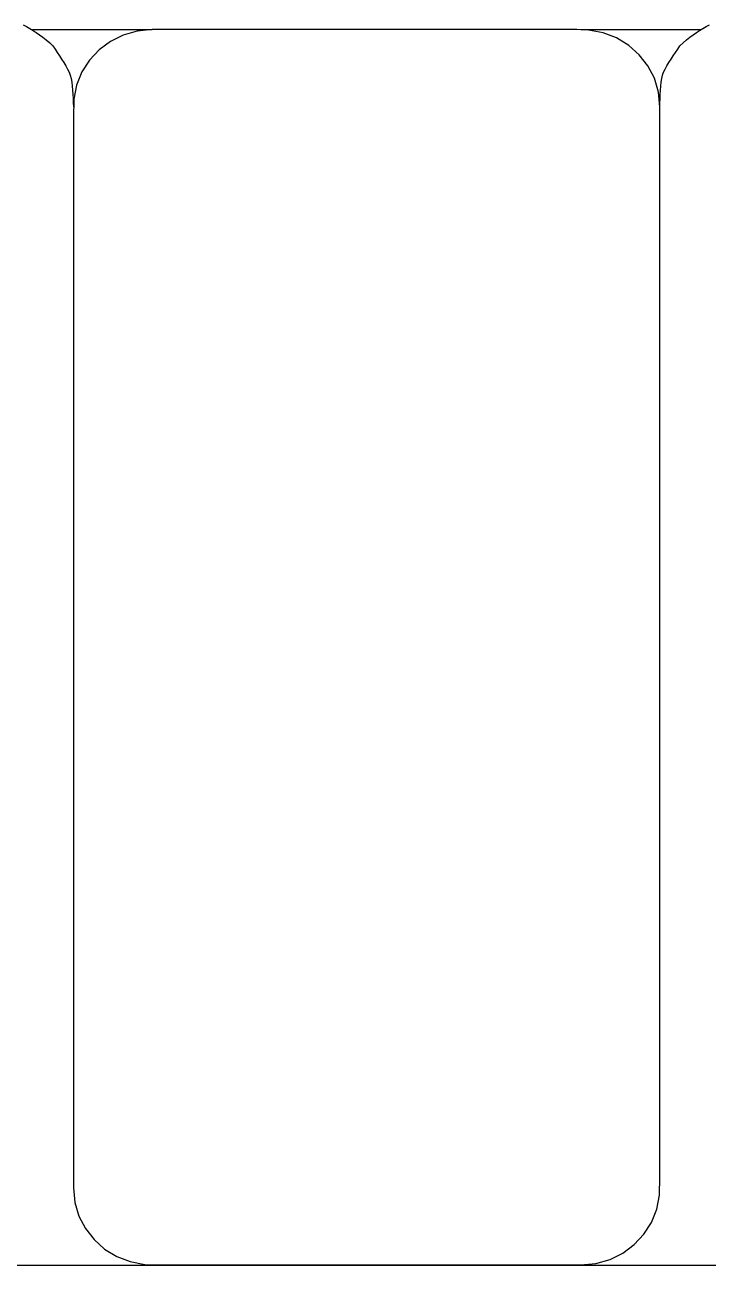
# Model space of a CAD drawing. Extents: x 1 to 47.7, y 0.2 to 35.
# Drawn here: x 41.941 to 42.2006, y 10.971 to 11.4417 of the extents above; entities that cross this region are included whole.
import ezdxf

# ---------------------------------------------------------------- set-up
doc = ezdxf.new("R2010")
doc.units = 0
doc.header["$MEASUREMENT"] = 0
for name, color, linetype in [('5_1___24__TARGET_LEDS___12', 7, 'CONTINUOUS'), ('6_2___8__INDEPENDENT_INPUT', 7, 'CONTINUOUS'), ('6_3___8__OPTOISO_INDEPENDE', 7, 'CONTINUOUS'), ('6_4___24__OPTOISO_INDEPEND', 7, 'CONTINUOUS'), ('6_5___8__INDEPENDENT_INPUT', 7, 'CONTINUOUS'), ('6_6___8__INDEPENDENT_INPUT', 7, 'CONTINUOUS'), ('6_7___8__OPTOISO_INDEPENDE', 7, 'CONTINUOUS'), ('6_8___8__OPTOISO_INDEPENDE', 7, 'CONTINUOUS')]:
    doc.layers.add(name, color=color, linetype=linetype)

msp = doc.modelspace()

# ---------------------------------------------------------------- linework, layer by layer
at = {"layer": '5_1___24__TARGET_LEDS___12'}
for points in [[(41.94045, 11.44173), (41.94169, 11.44107), (41.94292, 11.44036), (41.94415, 11.4396), (41.94538, 11.43879), (41.94662, 11.43793), (41.94788, 11.437), (41.94917, 11.43601), (41.95048, 11.43494), (41.9517, 11.43379), (41.9525, 11.43254), (41.95332, 11.43128), (41.95417, 11.43001), (41.955, 11.42874), (41.95581, 11.42747), (41.95657, 11.42621), (41.95726, 11.42495), (41.95785, 11.4237), (41.95827, 11.42256), (41.95858, 11.42134), (41.95884, 11.41996), (41.95904, 11.41848), (41.9592, 11.41692), (41.95932, 11.41532), (41.9594, 11.41372), (41.95944, 11.41215), (41.95946, 11.41065)], [(41.94391, 11.43989), (41.98946, 11.43989)], [(42.15231, 11.43989), (42.19786, 11.43989)], [(42.1823, 11.41065), (42.18231, 11.41215), (42.18233, 11.41372), (42.18238, 11.41532), (42.18246, 11.41692), (42.18258, 11.41848), (42.18275, 11.41996), (42.18298, 11.42134), (42.18327, 11.42256), (42.18369, 11.4237), (42.18429, 11.42495), (42.18498, 11.42621), (42.18573, 11.42747), (42.18654, 11.42874), (42.18738, 11.43001), (42.18822, 11.43128), (42.18905, 11.43254), (42.18984, 11.43379), (42.19107, 11.43494), (42.19238, 11.43601), (42.19366, 11.437), (42.19492, 11.43793), (42.19616, 11.43879), (42.19739, 11.4396), (42.19862, 11.44036), (42.19985, 11.44107), (42.20109, 11.44173)], [(41.27577, 10.97097), (41.40918, 10.97097), (41.53902, 10.97097), (41.66485, 10.97097), (41.78623, 10.97097), (41.90271, 10.97097), (42.01385, 10.97097), (42.1192, 10.97097), (42.2183, 10.97097), (42.31073, 10.97097), (42.39603, 10.97097), (42.43587, 10.97097), (42.47376, 10.97097), (42.50965, 10.97097), (42.54348, 10.97097), (42.57519, 10.97097), (42.60473, 10.97097)]]:
    msp.add_lwpolyline(points, dxfattribs=at)
msp.add_lwpolyline([(42.1823, 11.41065), (42.18176, 11.41621), (42.18021, 11.42142), (42.17774, 11.42618), (42.17445, 11.43038), (42.17046, 11.43394), (42.16585, 11.43676), (42.16073, 11.43873), (42.1552, 11.43976), (42.15069, 11.43989), (42.13889, 11.43989), (42.11834, 11.43989), (42.09222, 11.43989), (42.06371, 11.43989), (42.036, 11.43989), (42.01226, 11.43989), (41.99569, 11.43989), (41.98946, 11.43989), (41.98376, 11.43937), (41.97842, 11.43785), (41.97354, 11.43545), (41.96923, 11.43225), (41.96557, 11.42835), (41.96268, 11.42386), (41.96065, 11.41887), (41.95959, 11.41347), (41.95946, 11.40656), (41.95946, 11.37683), (41.95946, 11.32506), (41.95946, 11.25926), (41.95946, 11.18744), (41.95946, 11.11763), (41.95946, 11.05784), (41.95946, 11.01609), (41.95946, 11.00039), (41.96, 10.99482), (41.96155, 10.98962), (41.96402, 10.98486), (41.96731, 10.98066), (41.97131, 10.9771), (41.97592, 10.97428), (41.98104, 10.97231), (41.98657, 10.97128), (41.99108, 10.97114), (42.00288, 10.97114), (42.02343, 10.97114), (42.04956, 10.97114), (42.07806, 10.97114), (42.10577, 10.97114), (42.12951, 10.97114), (42.14608, 10.97114), (42.15231, 10.97114), (42.15801, 10.97167), (42.16335, 10.97319), (42.16823, 10.97559), (42.17254, 10.97879), (42.17619, 10.98269), (42.17908, 10.98718), (42.1811, 10.99217), (42.18217, 10.99757), (42.1823, 11.00448), (42.1823, 11.03421), (42.1823, 11.08598), (42.1823, 11.15178), (42.1823, 11.2236), (42.1823, 11.29341), (42.1823, 11.3532), (42.1823, 11.39495)], close=True, dxfattribs=at)
at = {"layer": '6_2___8__INDEPENDENT_INPUT'}
for points in [[(41.94045, 11.44173), (41.94169, 11.44107), (41.94292, 11.44036), (41.94415, 11.4396), (41.94538, 11.43879), (41.94662, 11.43793), (41.94788, 11.437), (41.94917, 11.43601), (41.95048, 11.43494), (41.9517, 11.43379), (41.9525, 11.43254), (41.95332, 11.43128), (41.95417, 11.43001), (41.955, 11.42874), (41.95581, 11.42747), (41.95657, 11.42621), (41.95726, 11.42495), (41.95785, 11.4237), (41.95827, 11.42256), (41.95858, 11.42134), (41.95884, 11.41996), (41.95904, 11.41848), (41.9592, 11.41692), (41.95932, 11.41532), (41.9594, 11.41372), (41.95944, 11.41215), (41.95946, 11.41065)], [(41.94391, 11.43989), (41.98946, 11.43989)], [(42.15231, 11.43989), (42.19786, 11.43989)], [(42.1823, 11.41065), (42.18231, 11.41215), (42.18233, 11.41372), (42.18238, 11.41532), (42.18246, 11.41692), (42.18258, 11.41848), (42.18275, 11.41996), (42.18298, 11.42134), (42.18327, 11.42256), (42.18369, 11.4237), (42.18429, 11.42495), (42.18498, 11.42621), (42.18573, 11.42747), (42.18654, 11.42874), (42.18738, 11.43001), (42.18822, 11.43128), (42.18905, 11.43254), (42.18984, 11.43379), (42.19107, 11.43494), (42.19238, 11.43601), (42.19366, 11.437), (42.19492, 11.43793), (42.19616, 11.43879), (42.19739, 11.4396), (42.19862, 11.44036), (42.19985, 11.44107), (42.20109, 11.44173)], [(41.27577, 10.97097), (41.40918, 10.97097), (41.53902, 10.97097), (41.66485, 10.97097), (41.78623, 10.97097), (41.90271, 10.97097), (42.01385, 10.97097), (42.1192, 10.97097), (42.2183, 10.97097), (42.31073, 10.97097), (42.39603, 10.97097), (42.43587, 10.97097), (42.47376, 10.97097), (42.50965, 10.97097), (42.54348, 10.97097), (42.57519, 10.97097), (42.60473, 10.97097)]]:
    msp.add_lwpolyline(points, dxfattribs=at)
msp.add_lwpolyline([(42.1823, 11.41065), (42.18176, 11.41621), (42.18021, 11.42142), (42.17774, 11.42618), (42.17445, 11.43038), (42.17046, 11.43394), (42.16585, 11.43676), (42.16073, 11.43873), (42.1552, 11.43976), (42.15069, 11.43989), (42.13889, 11.43989), (42.11834, 11.43989), (42.09222, 11.43989), (42.06371, 11.43989), (42.036, 11.43989), (42.01226, 11.43989), (41.99569, 11.43989), (41.98946, 11.43989), (41.98376, 11.43937), (41.97842, 11.43785), (41.97354, 11.43545), (41.96923, 11.43225), (41.96557, 11.42835), (41.96268, 11.42386), (41.96065, 11.41887), (41.95959, 11.41347), (41.95946, 11.40656), (41.95946, 11.37683), (41.95946, 11.32506), (41.95946, 11.25926), (41.95946, 11.18744), (41.95946, 11.11763), (41.95946, 11.05784), (41.95946, 11.01609), (41.95946, 11.00039), (41.96, 10.99482), (41.96155, 10.98962), (41.96402, 10.98486), (41.96731, 10.98066), (41.97131, 10.9771), (41.97592, 10.97428), (41.98104, 10.97231), (41.98657, 10.97128), (41.99108, 10.97114), (42.00288, 10.97114), (42.02343, 10.97114), (42.04956, 10.97114), (42.07806, 10.97114), (42.10577, 10.97114), (42.12951, 10.97114), (42.14608, 10.97114), (42.15231, 10.97114), (42.15801, 10.97167), (42.16335, 10.97319), (42.16823, 10.97559), (42.17254, 10.97879), (42.17619, 10.98269), (42.17908, 10.98718), (42.1811, 10.99217), (42.18217, 10.99757), (42.1823, 11.00448), (42.1823, 11.03421), (42.1823, 11.08598), (42.1823, 11.15178), (42.1823, 11.2236), (42.1823, 11.29341), (42.1823, 11.3532), (42.1823, 11.39495)], close=True, dxfattribs=at)
at = {"layer": '6_3___8__OPTOISO_INDEPENDE'}
for points in [[(41.94045, 11.44173), (41.94169, 11.44107), (41.94292, 11.44036), (41.94415, 11.4396), (41.94538, 11.43879), (41.94662, 11.43793), (41.94788, 11.437), (41.94917, 11.43601), (41.95048, 11.43494), (41.9517, 11.43379), (41.9525, 11.43254), (41.95332, 11.43128), (41.95417, 11.43001), (41.955, 11.42874), (41.95581, 11.42747), (41.95657, 11.42621), (41.95726, 11.42495), (41.95785, 11.4237), (41.95827, 11.42256), (41.95858, 11.42134), (41.95884, 11.41996), (41.95904, 11.41848), (41.9592, 11.41692), (41.95932, 11.41532), (41.9594, 11.41372), (41.95944, 11.41215), (41.95946, 11.41065)], [(41.94391, 11.43989), (41.98946, 11.43989)], [(42.15231, 11.43989), (42.19786, 11.43989)], [(42.1823, 11.41065), (42.18231, 11.41215), (42.18233, 11.41372), (42.18238, 11.41532), (42.18246, 11.41692), (42.18258, 11.41848), (42.18275, 11.41996), (42.18298, 11.42134), (42.18327, 11.42256), (42.18369, 11.4237), (42.18429, 11.42495), (42.18498, 11.42621), (42.18573, 11.42747), (42.18654, 11.42874), (42.18738, 11.43001), (42.18822, 11.43128), (42.18905, 11.43254), (42.18984, 11.43379), (42.19107, 11.43494), (42.19238, 11.43601), (42.19366, 11.437), (42.19492, 11.43793), (42.19616, 11.43879), (42.19739, 11.4396), (42.19862, 11.44036), (42.19985, 11.44107), (42.20109, 11.44173)], [(41.27577, 10.97097), (41.40918, 10.97097), (41.53902, 10.97097), (41.66485, 10.97097), (41.78623, 10.97097), (41.90271, 10.97097), (42.01385, 10.97097), (42.1192, 10.97097), (42.2183, 10.97097), (42.31073, 10.97097), (42.39603, 10.97097), (42.43587, 10.97097), (42.47376, 10.97097), (42.50965, 10.97097), (42.54348, 10.97097), (42.57519, 10.97097), (42.60473, 10.97097)]]:
    msp.add_lwpolyline(points, dxfattribs=at)
msp.add_lwpolyline([(42.1823, 11.41065), (42.18176, 11.41621), (42.18021, 11.42142), (42.17774, 11.42618), (42.17445, 11.43038), (42.17046, 11.43394), (42.16585, 11.43676), (42.16073, 11.43873), (42.1552, 11.43976), (42.15069, 11.43989), (42.13889, 11.43989), (42.11834, 11.43989), (42.09222, 11.43989), (42.06371, 11.43989), (42.036, 11.43989), (42.01226, 11.43989), (41.99569, 11.43989), (41.98946, 11.43989), (41.98376, 11.43937), (41.97842, 11.43785), (41.97354, 11.43545), (41.96923, 11.43225), (41.96557, 11.42835), (41.96268, 11.42386), (41.96065, 11.41887), (41.95959, 11.41347), (41.95946, 11.40656), (41.95946, 11.37683), (41.95946, 11.32506), (41.95946, 11.25926), (41.95946, 11.18744), (41.95946, 11.11763), (41.95946, 11.05784), (41.95946, 11.01609), (41.95946, 11.00039), (41.96, 10.99482), (41.96155, 10.98962), (41.96402, 10.98486), (41.96731, 10.98066), (41.97131, 10.9771), (41.97592, 10.97428), (41.98104, 10.97231), (41.98657, 10.97128), (41.99108, 10.97114), (42.00288, 10.97114), (42.02343, 10.97114), (42.04956, 10.97114), (42.07806, 10.97114), (42.10577, 10.97114), (42.12951, 10.97114), (42.14608, 10.97114), (42.15231, 10.97114), (42.15801, 10.97167), (42.16335, 10.97319), (42.16823, 10.97559), (42.17254, 10.97879), (42.17619, 10.98269), (42.17908, 10.98718), (42.1811, 10.99217), (42.18217, 10.99757), (42.1823, 11.00448), (42.1823, 11.03421), (42.1823, 11.08598), (42.1823, 11.15178), (42.1823, 11.2236), (42.1823, 11.29341), (42.1823, 11.3532), (42.1823, 11.39495)], close=True, dxfattribs=at)
at = {"layer": '6_4___24__OPTOISO_INDEPEND'}
for points in [[(41.94045, 11.44173), (41.94169, 11.44107), (41.94292, 11.44036), (41.94415, 11.4396), (41.94538, 11.43879), (41.94662, 11.43793), (41.94788, 11.437), (41.94917, 11.43601), (41.95048, 11.43494), (41.9517, 11.43379), (41.9525, 11.43254), (41.95332, 11.43128), (41.95417, 11.43001), (41.955, 11.42874), (41.95581, 11.42747), (41.95657, 11.42621), (41.95726, 11.42495), (41.95785, 11.4237), (41.95827, 11.42256), (41.95858, 11.42134), (41.95884, 11.41996), (41.95904, 11.41848), (41.9592, 11.41692), (41.95932, 11.41532), (41.9594, 11.41372), (41.95944, 11.41215), (41.95946, 11.41065)], [(41.94391, 11.43989), (41.98946, 11.43989)], [(42.15231, 11.43989), (42.19786, 11.43989)], [(42.1823, 11.41065), (42.18231, 11.41215), (42.18233, 11.41372), (42.18238, 11.41532), (42.18246, 11.41692), (42.18258, 11.41848), (42.18275, 11.41996), (42.18298, 11.42134), (42.18327, 11.42256), (42.18369, 11.4237), (42.18429, 11.42495), (42.18498, 11.42621), (42.18573, 11.42747), (42.18654, 11.42874), (42.18738, 11.43001), (42.18822, 11.43128), (42.18905, 11.43254), (42.18984, 11.43379), (42.19107, 11.43494), (42.19238, 11.43601), (42.19366, 11.437), (42.19492, 11.43793), (42.19616, 11.43879), (42.19739, 11.4396), (42.19862, 11.44036), (42.19985, 11.44107), (42.20109, 11.44173)], [(41.27577, 10.97097), (41.40918, 10.97097), (41.53902, 10.97097), (41.66485, 10.97097), (41.78623, 10.97097), (41.90271, 10.97097), (42.01385, 10.97097), (42.1192, 10.97097), (42.2183, 10.97097), (42.31073, 10.97097), (42.39603, 10.97097), (42.43587, 10.97097), (42.47376, 10.97097), (42.50965, 10.97097), (42.54348, 10.97097), (42.57519, 10.97097), (42.60473, 10.97097)]]:
    msp.add_lwpolyline(points, dxfattribs=at)
msp.add_lwpolyline([(42.1823, 11.41065), (42.18176, 11.41621), (42.18021, 11.42142), (42.17774, 11.42618), (42.17445, 11.43038), (42.17046, 11.43394), (42.16585, 11.43676), (42.16073, 11.43873), (42.1552, 11.43976), (42.15069, 11.43989), (42.13889, 11.43989), (42.11834, 11.43989), (42.09222, 11.43989), (42.06371, 11.43989), (42.036, 11.43989), (42.01226, 11.43989), (41.99569, 11.43989), (41.98946, 11.43989), (41.98376, 11.43937), (41.97842, 11.43785), (41.97354, 11.43545), (41.96923, 11.43225), (41.96557, 11.42835), (41.96268, 11.42386), (41.96065, 11.41887), (41.95959, 11.41347), (41.95946, 11.40656), (41.95946, 11.37683), (41.95946, 11.32506), (41.95946, 11.25926), (41.95946, 11.18744), (41.95946, 11.11763), (41.95946, 11.05784), (41.95946, 11.01609), (41.95946, 11.00039), (41.96, 10.99482), (41.96155, 10.98962), (41.96402, 10.98486), (41.96731, 10.98066), (41.97131, 10.9771), (41.97592, 10.97428), (41.98104, 10.97231), (41.98657, 10.97128), (41.99108, 10.97114), (42.00288, 10.97114), (42.02343, 10.97114), (42.04956, 10.97114), (42.07806, 10.97114), (42.10577, 10.97114), (42.12951, 10.97114), (42.14608, 10.97114), (42.15231, 10.97114), (42.15801, 10.97167), (42.16335, 10.97319), (42.16823, 10.97559), (42.17254, 10.97879), (42.17619, 10.98269), (42.17908, 10.98718), (42.1811, 10.99217), (42.18217, 10.99757), (42.1823, 11.00448), (42.1823, 11.03421), (42.1823, 11.08598), (42.1823, 11.15178), (42.1823, 11.2236), (42.1823, 11.29341), (42.1823, 11.3532), (42.1823, 11.39495)], close=True, dxfattribs=at)
at = {"layer": '6_5___8__INDEPENDENT_INPUT'}
for points in [[(41.94045, 11.44173), (41.94169, 11.44107), (41.94292, 11.44036), (41.94415, 11.4396), (41.94538, 11.43879), (41.94662, 11.43793), (41.94788, 11.437), (41.94917, 11.43601), (41.95048, 11.43494), (41.9517, 11.43379), (41.9525, 11.43254), (41.95332, 11.43128), (41.95417, 11.43001), (41.955, 11.42874), (41.95581, 11.42747), (41.95657, 11.42621), (41.95726, 11.42495), (41.95785, 11.4237), (41.95827, 11.42256), (41.95858, 11.42134), (41.95884, 11.41996), (41.95904, 11.41848), (41.9592, 11.41692), (41.95932, 11.41532), (41.9594, 11.41372), (41.95944, 11.41215), (41.95946, 11.41065)], [(41.94391, 11.43989), (41.98946, 11.43989)], [(42.15231, 11.43989), (42.19786, 11.43989)], [(42.1823, 11.41065), (42.18231, 11.41215), (42.18233, 11.41372), (42.18238, 11.41532), (42.18246, 11.41692), (42.18258, 11.41848), (42.18275, 11.41996), (42.18298, 11.42134), (42.18327, 11.42256), (42.18369, 11.4237), (42.18429, 11.42495), (42.18498, 11.42621), (42.18573, 11.42747), (42.18654, 11.42874), (42.18738, 11.43001), (42.18822, 11.43128), (42.18905, 11.43254), (42.18984, 11.43379), (42.19107, 11.43494), (42.19238, 11.43601), (42.19366, 11.437), (42.19492, 11.43793), (42.19616, 11.43879), (42.19739, 11.4396), (42.19862, 11.44036), (42.19985, 11.44107), (42.20109, 11.44173)], [(41.27577, 10.97097), (41.40918, 10.97097), (41.53902, 10.97097), (41.66485, 10.97097), (41.78623, 10.97097), (41.90271, 10.97097), (42.01385, 10.97097), (42.1192, 10.97097), (42.2183, 10.97097), (42.31073, 10.97097), (42.39603, 10.97097), (42.43587, 10.97097), (42.47376, 10.97097), (42.50965, 10.97097), (42.54348, 10.97097), (42.57519, 10.97097), (42.60473, 10.97097)]]:
    msp.add_lwpolyline(points, dxfattribs=at)
msp.add_lwpolyline([(42.1823, 11.41065), (42.18176, 11.41621), (42.18021, 11.42142), (42.17774, 11.42618), (42.17445, 11.43038), (42.17046, 11.43394), (42.16585, 11.43676), (42.16073, 11.43873), (42.1552, 11.43976), (42.15069, 11.43989), (42.13889, 11.43989), (42.11834, 11.43989), (42.09222, 11.43989), (42.06371, 11.43989), (42.036, 11.43989), (42.01226, 11.43989), (41.99569, 11.43989), (41.98946, 11.43989), (41.98376, 11.43937), (41.97842, 11.43785), (41.97354, 11.43545), (41.96923, 11.43225), (41.96557, 11.42835), (41.96268, 11.42386), (41.96065, 11.41887), (41.95959, 11.41347), (41.95946, 11.40656), (41.95946, 11.37683), (41.95946, 11.32506), (41.95946, 11.25926), (41.95946, 11.18744), (41.95946, 11.11763), (41.95946, 11.05784), (41.95946, 11.01609), (41.95946, 11.00039), (41.96, 10.99482), (41.96155, 10.98962), (41.96402, 10.98486), (41.96731, 10.98066), (41.97131, 10.9771), (41.97592, 10.97428), (41.98104, 10.97231), (41.98657, 10.97128), (41.99108, 10.97114), (42.00288, 10.97114), (42.02343, 10.97114), (42.04956, 10.97114), (42.07806, 10.97114), (42.10577, 10.97114), (42.12951, 10.97114), (42.14608, 10.97114), (42.15231, 10.97114), (42.15801, 10.97167), (42.16335, 10.97319), (42.16823, 10.97559), (42.17254, 10.97879), (42.17619, 10.98269), (42.17908, 10.98718), (42.1811, 10.99217), (42.18217, 10.99757), (42.1823, 11.00448), (42.1823, 11.03421), (42.1823, 11.08598), (42.1823, 11.15178), (42.1823, 11.2236), (42.1823, 11.29341), (42.1823, 11.3532), (42.1823, 11.39495)], close=True, dxfattribs=at)
at = {"layer": '6_6___8__INDEPENDENT_INPUT'}
for points in [[(41.94045, 11.44173), (41.94169, 11.44107), (41.94292, 11.44036), (41.94415, 11.4396), (41.94538, 11.43879), (41.94662, 11.43793), (41.94788, 11.437), (41.94917, 11.43601), (41.95048, 11.43494), (41.9517, 11.43379), (41.9525, 11.43254), (41.95332, 11.43128), (41.95417, 11.43001), (41.955, 11.42874), (41.95581, 11.42747), (41.95657, 11.42621), (41.95726, 11.42495), (41.95785, 11.4237), (41.95827, 11.42256), (41.95858, 11.42134), (41.95884, 11.41996), (41.95904, 11.41848), (41.9592, 11.41692), (41.95932, 11.41532), (41.9594, 11.41372), (41.95944, 11.41215), (41.95946, 11.41065)], [(41.94391, 11.43989), (41.98946, 11.43989)], [(42.15231, 11.43989), (42.19786, 11.43989)], [(42.1823, 11.41065), (42.18231, 11.41215), (42.18233, 11.41372), (42.18238, 11.41532), (42.18246, 11.41692), (42.18258, 11.41848), (42.18275, 11.41996), (42.18298, 11.42134), (42.18327, 11.42256), (42.18369, 11.4237), (42.18429, 11.42495), (42.18498, 11.42621), (42.18573, 11.42747), (42.18654, 11.42874), (42.18738, 11.43001), (42.18822, 11.43128), (42.18905, 11.43254), (42.18984, 11.43379), (42.19107, 11.43494), (42.19238, 11.43601), (42.19366, 11.437), (42.19492, 11.43793), (42.19616, 11.43879), (42.19739, 11.4396), (42.19862, 11.44036), (42.19985, 11.44107), (42.20109, 11.44173)], [(41.27577, 10.97097), (41.40918, 10.97097), (41.53902, 10.97097), (41.66485, 10.97097), (41.78623, 10.97097), (41.90271, 10.97097), (42.01385, 10.97097), (42.1192, 10.97097), (42.2183, 10.97097), (42.31073, 10.97097), (42.39603, 10.97097), (42.43587, 10.97097), (42.47376, 10.97097), (42.50965, 10.97097), (42.54348, 10.97097), (42.57519, 10.97097), (42.60473, 10.97097)]]:
    msp.add_lwpolyline(points, dxfattribs=at)
msp.add_lwpolyline([(42.1823, 11.41065), (42.18176, 11.41621), (42.18021, 11.42142), (42.17774, 11.42618), (42.17445, 11.43038), (42.17046, 11.43394), (42.16585, 11.43676), (42.16073, 11.43873), (42.1552, 11.43976), (42.15069, 11.43989), (42.13889, 11.43989), (42.11834, 11.43989), (42.09222, 11.43989), (42.06371, 11.43989), (42.036, 11.43989), (42.01226, 11.43989), (41.99569, 11.43989), (41.98946, 11.43989), (41.98376, 11.43937), (41.97842, 11.43785), (41.97354, 11.43545), (41.96923, 11.43225), (41.96557, 11.42835), (41.96268, 11.42386), (41.96065, 11.41887), (41.95959, 11.41347), (41.95946, 11.40656), (41.95946, 11.37683), (41.95946, 11.32506), (41.95946, 11.25926), (41.95946, 11.18744), (41.95946, 11.11763), (41.95946, 11.05784), (41.95946, 11.01609), (41.95946, 11.00039), (41.96, 10.99482), (41.96155, 10.98962), (41.96402, 10.98486), (41.96731, 10.98066), (41.97131, 10.9771), (41.97592, 10.97428), (41.98104, 10.97231), (41.98657, 10.97128), (41.99108, 10.97114), (42.00288, 10.97114), (42.02343, 10.97114), (42.04956, 10.97114), (42.07806, 10.97114), (42.10577, 10.97114), (42.12951, 10.97114), (42.14608, 10.97114), (42.15231, 10.97114), (42.15801, 10.97167), (42.16335, 10.97319), (42.16823, 10.97559), (42.17254, 10.97879), (42.17619, 10.98269), (42.17908, 10.98718), (42.1811, 10.99217), (42.18217, 10.99757), (42.1823, 11.00448), (42.1823, 11.03421), (42.1823, 11.08598), (42.1823, 11.15178), (42.1823, 11.2236), (42.1823, 11.29341), (42.1823, 11.3532), (42.1823, 11.39495)], close=True, dxfattribs=at)
at = {"layer": '6_7___8__OPTOISO_INDEPENDE'}
for points in [[(41.94045, 11.44173), (41.94169, 11.44107), (41.94292, 11.44036), (41.94415, 11.4396), (41.94538, 11.43879), (41.94662, 11.43793), (41.94788, 11.437), (41.94917, 11.43601), (41.95048, 11.43494), (41.9517, 11.43379), (41.9525, 11.43254), (41.95332, 11.43128), (41.95417, 11.43001), (41.955, 11.42874), (41.95581, 11.42747), (41.95657, 11.42621), (41.95726, 11.42495), (41.95785, 11.4237), (41.95827, 11.42256), (41.95858, 11.42134), (41.95884, 11.41996), (41.95904, 11.41848), (41.9592, 11.41692), (41.95932, 11.41532), (41.9594, 11.41372), (41.95944, 11.41215), (41.95946, 11.41065)], [(41.94391, 11.43989), (41.98946, 11.43989)], [(42.15231, 11.43989), (42.19786, 11.43989)], [(42.1823, 11.41065), (42.18231, 11.41215), (42.18233, 11.41372), (42.18238, 11.41532), (42.18246, 11.41692), (42.18258, 11.41848), (42.18275, 11.41996), (42.18298, 11.42134), (42.18327, 11.42256), (42.18369, 11.4237), (42.18429, 11.42495), (42.18498, 11.42621), (42.18573, 11.42747), (42.18654, 11.42874), (42.18738, 11.43001), (42.18822, 11.43128), (42.18905, 11.43254), (42.18984, 11.43379), (42.19107, 11.43494), (42.19238, 11.43601), (42.19366, 11.437), (42.19492, 11.43793), (42.19616, 11.43879), (42.19739, 11.4396), (42.19862, 11.44036), (42.19985, 11.44107), (42.20109, 11.44173)], [(41.27577, 10.97097), (41.40918, 10.97097), (41.53902, 10.97097), (41.66485, 10.97097), (41.78623, 10.97097), (41.90271, 10.97097), (42.01385, 10.97097), (42.1192, 10.97097), (42.2183, 10.97097), (42.31073, 10.97097), (42.39603, 10.97097), (42.43587, 10.97097), (42.47376, 10.97097), (42.50965, 10.97097), (42.54348, 10.97097), (42.57519, 10.97097), (42.60473, 10.97097)]]:
    msp.add_lwpolyline(points, dxfattribs=at)
msp.add_lwpolyline([(42.1823, 11.41065), (42.18176, 11.41621), (42.18021, 11.42142), (42.17774, 11.42618), (42.17445, 11.43038), (42.17046, 11.43394), (42.16585, 11.43676), (42.16073, 11.43873), (42.1552, 11.43976), (42.15069, 11.43989), (42.13889, 11.43989), (42.11834, 11.43989), (42.09222, 11.43989), (42.06371, 11.43989), (42.036, 11.43989), (42.01226, 11.43989), (41.99569, 11.43989), (41.98946, 11.43989), (41.98376, 11.43937), (41.97842, 11.43785), (41.97354, 11.43545), (41.96923, 11.43225), (41.96557, 11.42835), (41.96268, 11.42386), (41.96065, 11.41887), (41.95959, 11.41347), (41.95946, 11.40656), (41.95946, 11.37683), (41.95946, 11.32506), (41.95946, 11.25926), (41.95946, 11.18744), (41.95946, 11.11763), (41.95946, 11.05784), (41.95946, 11.01609), (41.95946, 11.00039), (41.96, 10.99482), (41.96155, 10.98962), (41.96402, 10.98486), (41.96731, 10.98066), (41.97131, 10.9771), (41.97592, 10.97428), (41.98104, 10.97231), (41.98657, 10.97128), (41.99108, 10.97114), (42.00288, 10.97114), (42.02343, 10.97114), (42.04956, 10.97114), (42.07806, 10.97114), (42.10577, 10.97114), (42.12951, 10.97114), (42.14608, 10.97114), (42.15231, 10.97114), (42.15801, 10.97167), (42.16335, 10.97319), (42.16823, 10.97559), (42.17254, 10.97879), (42.17619, 10.98269), (42.17908, 10.98718), (42.1811, 10.99217), (42.18217, 10.99757), (42.1823, 11.00448), (42.1823, 11.03421), (42.1823, 11.08598), (42.1823, 11.15178), (42.1823, 11.2236), (42.1823, 11.29341), (42.1823, 11.3532), (42.1823, 11.39495)], close=True, dxfattribs=at)
at = {"layer": '6_8___8__OPTOISO_INDEPENDE'}
for points in [[(41.94045, 11.44173), (41.94169, 11.44107), (41.94292, 11.44036), (41.94415, 11.4396), (41.94538, 11.43879), (41.94662, 11.43793), (41.94788, 11.437), (41.94917, 11.43601), (41.95048, 11.43494), (41.9517, 11.43379), (41.9525, 11.43254), (41.95332, 11.43128), (41.95417, 11.43001), (41.955, 11.42874), (41.95581, 11.42747), (41.95657, 11.42621), (41.95726, 11.42495), (41.95785, 11.4237), (41.95827, 11.42256), (41.95858, 11.42134), (41.95884, 11.41996), (41.95904, 11.41848), (41.9592, 11.41692), (41.95932, 11.41532), (41.9594, 11.41372), (41.95944, 11.41215), (41.95946, 11.41065)], [(41.94391, 11.43989), (41.98946, 11.43989)], [(42.15231, 11.43989), (42.19786, 11.43989)], [(42.1823, 11.41065), (42.18231, 11.41215), (42.18233, 11.41372), (42.18238, 11.41532), (42.18246, 11.41692), (42.18258, 11.41848), (42.18275, 11.41996), (42.18298, 11.42134), (42.18327, 11.42256), (42.18369, 11.4237), (42.18429, 11.42495), (42.18498, 11.42621), (42.18573, 11.42747), (42.18654, 11.42874), (42.18738, 11.43001), (42.18822, 11.43128), (42.18905, 11.43254), (42.18984, 11.43379), (42.19107, 11.43494), (42.19238, 11.43601), (42.19366, 11.437), (42.19492, 11.43793), (42.19616, 11.43879), (42.19739, 11.4396), (42.19862, 11.44036), (42.19985, 11.44107), (42.20109, 11.44173)], [(41.27577, 10.97097), (41.40918, 10.97097), (41.53902, 10.97097), (41.66485, 10.97097), (41.78623, 10.97097), (41.90271, 10.97097), (42.01385, 10.97097), (42.1192, 10.97097), (42.2183, 10.97097), (42.31073, 10.97097), (42.39603, 10.97097), (42.43587, 10.97097), (42.47376, 10.97097), (42.50965, 10.97097), (42.54348, 10.97097), (42.57519, 10.97097), (42.60473, 10.97097)]]:
    msp.add_lwpolyline(points, dxfattribs=at)
msp.add_lwpolyline([(42.1823, 11.41065), (42.18176, 11.41621), (42.18021, 11.42142), (42.17774, 11.42618), (42.17445, 11.43038), (42.17046, 11.43394), (42.16585, 11.43676), (42.16073, 11.43873), (42.1552, 11.43976), (42.15069, 11.43989), (42.13889, 11.43989), (42.11834, 11.43989), (42.09222, 11.43989), (42.06371, 11.43989), (42.036, 11.43989), (42.01226, 11.43989), (41.99569, 11.43989), (41.98946, 11.43989), (41.98376, 11.43937), (41.97842, 11.43785), (41.97354, 11.43545), (41.96923, 11.43225), (41.96557, 11.42835), (41.96268, 11.42386), (41.96065, 11.41887), (41.95959, 11.41347), (41.95946, 11.40656), (41.95946, 11.37683), (41.95946, 11.32506), (41.95946, 11.25926), (41.95946, 11.18744), (41.95946, 11.11763), (41.95946, 11.05784), (41.95946, 11.01609), (41.95946, 11.00039), (41.96, 10.99482), (41.96155, 10.98962), (41.96402, 10.98486), (41.96731, 10.98066), (41.97131, 10.9771), (41.97592, 10.97428), (41.98104, 10.97231), (41.98657, 10.97128), (41.99108, 10.97114), (42.00288, 10.97114), (42.02343, 10.97114), (42.04956, 10.97114), (42.07806, 10.97114), (42.10577, 10.97114), (42.12951, 10.97114), (42.14608, 10.97114), (42.15231, 10.97114), (42.15801, 10.97167), (42.16335, 10.97319), (42.16823, 10.97559), (42.17254, 10.97879), (42.17619, 10.98269), (42.17908, 10.98718), (42.1811, 10.99217), (42.18217, 10.99757), (42.1823, 11.00448), (42.1823, 11.03421), (42.1823, 11.08598), (42.1823, 11.15178), (42.1823, 11.2236), (42.1823, 11.29341), (42.1823, 11.3532), (42.1823, 11.39495)], close=True, dxfattribs=at)

doc.saveas('drawing.dxf')
